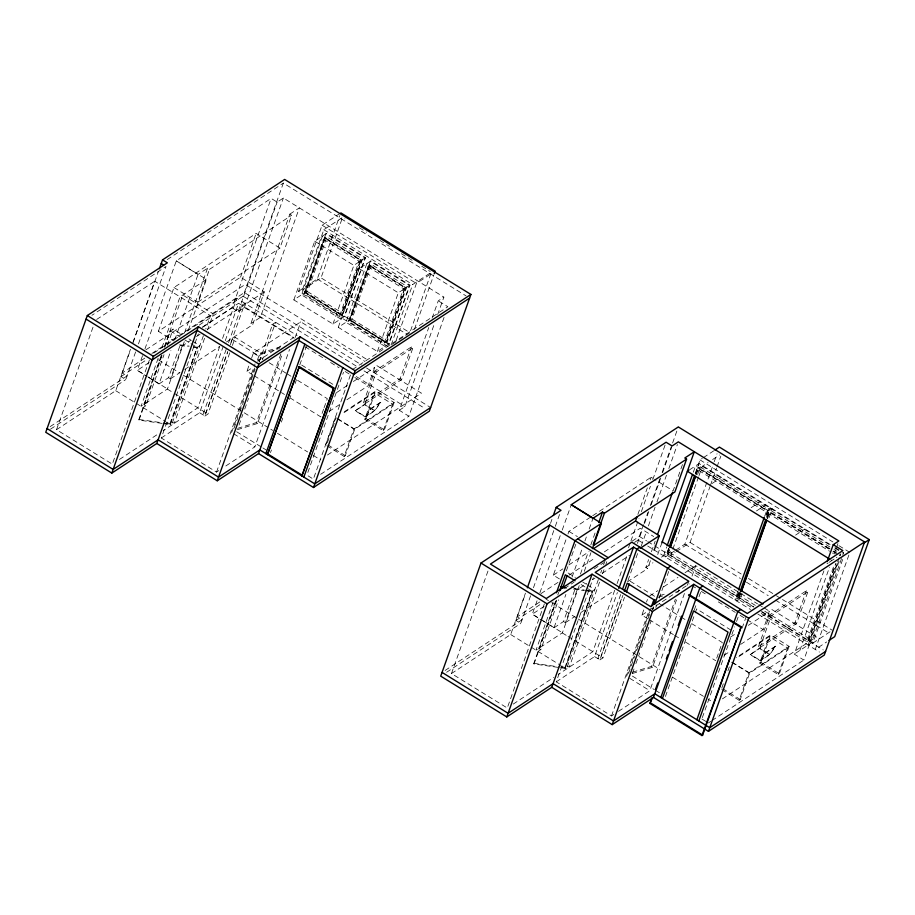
<?xml version="1.0" encoding="UTF-8"?>
<svg xmlns="http://www.w3.org/2000/svg" width="915" height="915" viewBox="0 0 915 915"><rect width="100%" height="100%" fill="white"/><g stroke="black" fill="none" stroke-linecap="round" stroke-linejoin="round"><path stroke-width="0.69" stroke-dasharray="4.58 3.43" d="M149.397 360.03L112.316 464.157L56.501 429.695L93.582 325.568M56.501 429.695L115.725 390.694L130.468 349.301M132.847 342.633L154.715 281.225L210.519 315.675L205.772 329.023M135.626 351.92L125.767 379.599L120.963 376.625L130.342 350.285M133.201 342.267L158.386 271.515M138.474 343.903L166.05 266.471L91.912 315.298M142.546 355.638L137.319 370.323L146.972 376.374M144.925 348.958L176.298 260.855L271.126 198.395L277.154 202.124L283.387 198.017L443.889 297.112L437.713 314.463M158.375 331.31L173.964 287.527L256.131 233.405L279.921 248.091L291.622 215.254L289.826 214.144L250.847 323.613L252.643 324.722L264.332 291.885L240.542 277.199L158.375 331.31L174.182 341.078M158.158 358.257L141.047 406.317L167.456 388.921L184.567 340.86M161.955 347.574L180.026 296.849L206.435 279.452L176.298 260.855L198.017 274.477L207.545 268.198L209.444 269.376L291.622 215.254M160.914 356.438L143.804 404.499L145.84 405.757L164.025 354.677M164.243 347.094L182.783 295.03L213.275 313.856L207.579 329.88M162.138 423.393L139.034 420.122L138.851 419.47L161.749 355.146M164.62 347.082L170.362 330.944L173.129 329.125L182.851 335.13M139.034 420.122L162.012 355.592M165.363 346.179L166.13 342.839L168.852 343.228M167.376 345.264L173.129 329.125M148.173 377.129L159.038 383.945L170.922 350.571M174.731 339.888L198.017 274.477M159.038 383.945L168.566 377.666L180.266 344.829L182.154 345.996L190.492 340.506M184.51 332.888L207.545 268.198M168.566 377.666L170.464 378.844L182.154 345.996M173.964 287.527L197.754 302.213L209.444 269.376M188.364 330.189L206.435 279.452M218.845 470.573L216.523 472.094L161.269 437.988L198.349 333.861M192.573 341.135L199.859 345.641L197.102 347.448L169.813 424.08L172.569 422.261L174.296 423.325L204.72 337.887M163.488 423.588L170.281 424.549L197.388 347.265L190.594 346.305M170.281 424.549L197.388 347.265M203.393 335.702L171.54 425.143L166.85 422.25M240.542 277.199L256.131 233.405M202.512 327.387L232.147 307.863L271.126 198.395M219.737 346.396L197.869 407.804L163.408 430.496M222.585 338.39L236.848 298.336L297.123 335.542M161.269 437.988L199.607 412.745L222.894 347.323M225.273 340.654L238.586 303.277L293.841 337.383L257.824 361.105M199.207 325.1L243.07 296.208L283.353 183.092L465.987 295.842M232.147 307.863L238.175 311.592L277.154 202.124M226.177 349.347L202.878 414.769L205.909 412.768L227.778 351.36M228.556 342.679L241.869 305.301L244.9 303.3L230.157 344.681M199.607 412.745L204.937 416.039L227.435 352.847M230.306 344.783L232.227 339.408L235.258 337.406L261.93 353.876L279.452 348.489M238.175 311.592L244.397 307.486L283.387 198.017M204.937 416.039L207.968 414.038L229.997 352.195M232.387 345.481L235.258 337.406M252.975 375.013L246.913 371.273L249.235 364.753M251.556 358.245L253.409 353.03L300.76 321.84L364.982 361.494M216.523 472.094L255.033 363.964M231.621 432.509L254.599 367.979M257.47 359.915L258.899 355.878L261.93 353.876L260.844 352.961L257.973 361.025M234.046 428.243L237.866 417.48M239.787 412.105L243.619 401.353M245.529 395.978L249.36 385.226M251.27 379.839L255.102 369.088M259.059 361.951L261.93 353.876M259.3 361.654L272.601 324.276L275.632 322.274L262.331 359.664M239.032 425.075L242.841 414.392M244.74 409.051L248.537 398.38M250.447 393.038L254.244 382.356M293.829 299.891L314.726 241.205L326.415 233.508L365.531 257.664L344.635 316.35L332.957 324.047L293.829 299.891L305.519 292.194L326.415 233.508M388.051 346.556L298.553 291.302L322.091 225.193L339.648 213.641M389.939 344.292L302.316 290.181L323.841 229.711L342.565 217.381L344.966 218.868M237.603 428.346L256.475 422.536L280.882 353.979M237.34 429.684L257.55 423.462L281.969 354.906M304.009 293.875L323.453 239.273L326.929 236.985L362.523 258.956L343.079 313.571L339.602 315.858L304.009 293.875L307.486 291.588L326.929 236.985M225.822 465.975L254.862 446.852L289.563 349.404M295.19 337.475L300.76 321.84M298.553 291.302L317.276 278.972L339.865 215.505M302.316 290.181L321.028 277.851L342.565 217.381M299.788 364.879L306.445 346.19M270.485 452.628L271.423 449.974M281.351 422.112L282.769 418.132M289.38 399.558L290.798 395.577M295.053 383.637L296.471 379.656M332.957 324.047L353.853 265.35L365.531 257.664M339.602 315.858L359.046 261.244L362.523 258.956M338.276 327.33L359.172 268.644L370.861 260.947L409.977 285.103L389.081 343.788L377.403 351.486L338.276 327.33L349.965 319.632L370.861 260.947M348.455 321.314L367.899 266.711L371.376 264.424L406.969 286.406L387.525 341.009L384.048 343.297L348.455 321.314L351.932 319.026L371.376 264.424M323.613 409.085L320.833 416.908L290.535 398.208M324.082 407.781L327.33 398.666L297.032 379.965M307.84 472.437L343.491 372.313M350.445 374.978L313.365 479.117L306.88 475.114M335.405 417.629L325.66 444.999L326.815 444.244L336.228 417.789M355.237 410.766L364.662 404.361L374.875 410.663L364.57 404.624L355.237 410.766L365.462 417.068L374.875 410.663L380.766 402.337L371.204 408.25L365.462 417.068M377.403 351.486L398.3 292.8L409.977 285.103M346.876 399.752L368.185 385.718L374.681 367.475L372.256 365.977M384.048 343.297L403.492 288.694L406.969 286.406M326.815 445.708L344.143 456.402L353.888 429.032L394.136 402.531L375.665 391.117L342.507 412.951M363.438 402.817L374.75 371.044L411.418 346.899L412.928 347.837L401.616 379.611L364.959 403.755L363.438 402.817L400.095 378.673L411.418 346.899M344.143 456.402L345.287 455.647L354.711 429.192L392.672 404.19L374.189 392.787L342.164 413.877M364.959 403.755L376.271 371.982L412.928 347.837M391.14 345.024L412.676 284.554L431.4 272.224L410.343 331.356M394.136 402.531L384.392 429.89L383.248 430.645L364.765 419.242L374.189 392.787M364.765 419.242L365.92 418.487L375.665 391.117M396.184 340.288L416.428 283.444L432.818 272.647M414.438 329.286L433.744 275.072M383.248 430.645L392.672 404.19M444.061 317.413L408.879 416.211L399.295 410.286L428.758 327.513M432.086 318.168L438.274 300.818L443.889 297.112M399.295 410.286L404.91 406.58L433.904 325.145M544.356 603.877L507.276 708.004L451.472 673.543L488.553 569.416M451.472 673.543L510.696 634.541L525.439 593.16M530.597 595.768L520.738 623.447L515.934 620.473L525.313 594.132M550.51 523.38L551.928 519.377M533.445 587.75L554.833 527.681M555.313 526.342L560.072 512.995M537.036 600.823L532.29 614.171L539.53 618.712M539.896 592.806L561.753 531.398M562.233 530.06L571.269 504.703M559.42 578.921L553.335 575.169L566.099 539.335M567.986 534.028L568.936 531.375L591.559 516.472M553.129 602.104L536.007 650.165L562.416 632.78L579.538 584.719M555.405 601.624L538.763 648.346L540.811 649.604L558.516 599.863M557.784 594.956L558.733 592.28M566.339 570.926L575.844 544.219M585.554 590.152L592.348 591.124L592.543 591.776L565.253 668.396L534.005 663.97L533.811 663.318L556.309 600.137M534.005 663.97L556.503 600.789M540.731 619.466L554.01 627.793L565.893 594.418M572.069 577.068L582.523 547.696M584.902 541.017L586.332 537.014M589.18 529.007L592.989 518.325M554.01 627.793L563.537 621.514L575.226 588.677M580.43 574.082L588.459 551.528M590.827 544.894L595.962 530.437M563.537 621.514L565.436 622.692L577.125 589.855L586.652 583.576M584.285 571.36L590.941 552.671M613.816 714.421L611.495 715.953L556.24 681.835L593.32 577.708M587.533 584.982L594.83 589.489L592.074 591.307L564.784 667.927L567.54 666.12L569.267 667.184L600.16 580.407M565.253 668.396L592.348 591.124M598.353 579.55L566.511 668.991L561.81 666.097M600.732 572.882L601.681 570.205M603.591 564.864L605.49 559.523M602.539 573.728L603.969 569.725M605.867 564.383L606.817 561.719M637.869 514.413L647.328 487.867M650.165 479.906L651.103 477.253L653.424 478.682M628.536 547.708L630.435 542.378M630.915 541.04L638.99 518.347M641.369 511.668L650.405 486.3M652.784 479.632L666.086 442.242M614.708 590.244L592.84 651.652L558.379 674.355M617.087 583.564L627.541 554.204M556.24 681.835L594.567 656.593L617.385 592.508M634.484 542.401L638.041 540.056L643.611 524.398M644.091 523.06L647.889 512.377M650.268 505.698L660.253 477.664M662.151 472.323L672.136 444.29M672.617 442.963L678.312 426.939M637.412 543.418L642.639 528.733M644.549 523.403L648.827 511.382M651.206 504.714L660.71 478.007M662.609 472.666L671.644 447.309M620.667 594.533L597.85 658.617L600.88 656.615L622.269 596.546M627.976 580.522L637.961 552.488M594.567 656.593L599.908 659.887L622.886 595.356M641.266 545.992L646.505 531.306M648.403 525.965L655.06 507.276M656.959 501.935L666.463 475.24M668.842 468.56L677.397 444.53M599.908 659.887L602.939 657.885L624.476 597.392M650.416 560.689L647.603 568.57L645.818 567.472L648.621 559.58M651.434 551.699L655.174 541.2M682.464 464.568L673.108 490.84L654.58 479.403M657.713 554.524L661.522 543.842M647.934 618.86L641.873 615.12L643.737 609.905M646.516 602.093L647.443 599.485M663.547 555.794L666.635 547.113M693.307 472.209L695.572 465.861L830.454 549.137M668.568 548.508L665.422 556.961L674.561 550.944M695.343 473.307L699.986 459.89L702.274 458.381M669.025 547.879L667.024 553.506L661.179 557.349M695.446 473.684L699.049 463.573L830.477 544.711M667.71 553.941L669.151 549.869M695.938 474.668L698.191 468.32L767.571 511.142L766.118 515.202M669.483 549.652L668.042 553.712L753.583 606.531M696.269 474.45L698.534 468.091L767.902 510.925L766.45 514.985M611.495 715.953L648.575 611.815M669.78 552.568L739.148 595.402L735.671 597.689L666.303 554.856L669.78 552.568L670.501 550.544M697.596 474.45L700.261 466.947L769.641 509.781L766.164 512.068L696.795 469.235L700.261 466.947M626.581 676.357L651 607.789M628.525 673.44L634.758 655.963M636.668 650.576L640.5 639.825M642.41 634.45L646.242 623.698M648.152 618.311L649.593 614.285M698.557 476.909L670.661 555.256L675.236 552.248M699.037 475.583L702.343 466.284L708.061 462.521M652.589 609.825L653.55 607.137M652.83 609.516L653.79 606.839M634.004 668.922L631.625 675.602L654.305 689.601M635.902 663.581L639.699 652.91M641.609 647.568L645.407 636.886M647.305 631.544L651.114 620.862M655.872 607.514L656.821 604.849M659.189 598.17L668.705 571.475M675.705 550.19L684.843 544.162L713.734 463.047M714.203 461.72L717.04 453.737M676.368 551.493L690.082 542.458L709.949 486.688M710.417 485.362L716.571 468.091M717.04 466.764L720.826 456.139M632.574 672.193L651.434 666.394L675.373 599.176M677.763 592.451L678.724 589.763L679.811 590.69L675.762 591.925M632.311 673.532L652.521 667.31L677.42 597.404M618.46 711.355L649.822 690.699L685.003 591.913M687.382 585.245L688.801 581.231M692.014 576.118L695.732 565.687L757.529 603.843M694.279 610.065L696.178 604.724M699.037 596.706L700.936 591.365M665.445 696.487L694.748 614.217M695.217 612.89L696.635 608.91L731.085 630.183M737.993 591.17L734.905 599.851L738.382 597.564L740.601 591.342M764.665 516.266L766.93 509.918L770.407 507.631L766.564 518.416M737.078 596.763L738.531 592.703M737.41 596.546L738.863 592.485M739.812 592.291L736.724 600.972L740.201 598.685L742.054 593.48M766.484 517.387L768.749 511.039L772.226 508.751L768.783 518.393M716.72 658.148L722.29 642.513L690.791 623.058M738.897 597.884L740.338 593.824M767.125 518.622L769.389 512.263L828.944 549.034M739.229 597.667L740.67 593.606M767.456 518.393L769.721 512.045L829.276 548.817M702.331 717.623L734.654 626.844M736.552 621.502L738.451 616.161M742.088 628.182L746.846 614.823M721.775 688.091L723.662 682.796M727.905 670.889L729.312 666.921M750.208 654.614L759.622 648.209L769.847 654.522L759.53 648.472L750.208 654.614L760.434 660.927L769.847 654.522L775.737 646.184L766.175 652.109L760.434 660.927M740.658 644.389L763.144 629.577L769.641 611.323L763.59 607.583M721.786 689.555L739.114 700.25L748.859 672.891L789.107 646.379L770.624 634.964L736.301 657.576M758.409 646.676L769.721 614.891L806.378 590.747L807.899 591.685L796.588 623.47L759.93 647.614L758.409 646.676L795.066 622.532L806.378 590.747M739.114 700.25L740.258 699.495L749.682 673.04L787.632 648.049L769.16 636.634L737.135 657.725M759.93 647.614L771.242 615.829L807.899 591.685M789.107 646.379L779.363 673.749L778.219 674.504L759.736 663.089L769.16 636.634M759.736 663.089L760.88 662.334L770.624 634.964M778.219 674.504L787.632 648.049M839.032 561.261L803.85 660.058L794.254 654.134L823.889 570.914M799.882 650.428L829.516 567.209M834.217 553.987L836.07 548.771M836.539 547.467L837.934 543.567M761.269 613.496L806.858 641.644L834.274 564.658M808.265 640.717L835.681 563.731M808.597 640.5L836.013 563.514M808.082 645.029L840.107 555.096L839.467 554.696M806.858 641.644L810.335 639.356L837.751 562.37M840.107 555.76L840.828 553.735M835.075 547.559L843.584 552.809L811.559 642.742L794.254 654.134M761.84 611.552L812.897 643.073L842.692 559.408M848.88 555.05L815.254 649.467L826.68 641.941M380.766 402.337L371.444 408.479L365.554 416.805L355.34 410.503M365.314 416.588L374.635 410.446L380.526 402.12M775.737 646.184L766.415 652.326L760.525 660.653L750.3 654.351M760.285 660.436L769.606 654.294L775.497 645.967M167.171 259.608L283.353 183.092M96.67 319.449L154.715 281.225M289.826 214.144L299.354 207.877L260.375 317.345L250.847 323.613M197.754 302.213L279.921 248.091M145.965 349.793L245.277 284.393L368.047 360.201M144.787 358.142L122.267 372.977L127.071 375.951L47.145 428.586M151.901 353.453L244.374 292.56L361.688 364.994M153.674 353.121L236.848 298.336M120.963 376.625L147.041 359.446M202.57 326.987L238.586 303.277M149.168 362.512L137.319 370.323L146.96 376.271M50.462 429.192L125.767 379.599M196.451 336.583L200.019 334.238M207.167 329.526L264.332 291.885M170.464 378.844L179.992 372.565M184.761 369.431L219.291 346.682M226.44 341.981L252.643 324.722M143.083 407.575L145.84 405.757M246.913 371.273L252.826 367.373M119.442 459.456L157.472 434.419M352.424 369.591L447.87 306.731L438.274 300.818M392.306 344.257L409.863 332.694L321.028 277.851M336.8 392.421L347.448 385.409M353.373 381.509L374.681 367.475M329.114 411.453L340.952 403.652M327.433 455.018L421.392 393.141L374.773 364.353M320.593 474.347L408.879 416.211M592.748 515.694L651.103 477.253M703.418 457.626L713.7 450.855M689.555 469.818L699.049 463.573M712.625 459.513L719.487 454.995M553.335 575.169L562.862 568.89M568.821 564.967L589.066 551.631M540.937 593.652L558.001 582.398M568.97 575.18L595.505 557.704M604.346 551.882L640.237 528.241L653.71 536.556M712.03 483.509L721.375 477.356M539.759 601.99L517.227 616.824L522.042 619.798L442.117 672.433M632.219 541.097L639.333 536.407L646.596 540.891M515.934 620.473L542.012 603.294M564.532 588.459L574.025 582.215M594.178 568.947L603.66 562.702M544.139 606.359L532.29 614.171L541.932 620.118M446.6 672.273L520.738 623.447M592.611 579.653L594.99 578.086M602.139 573.373L629.531 555.336M645.818 567.472L652.955 562.759M565.436 622.692L574.963 616.413M580.911 612.49L614.262 590.53M627.358 581.906L647.603 568.57M751.158 507.665L760.502 501.512M538.043 651.423L540.811 649.604M756.476 510.947L765.821 504.794M649.558 596.1L657.851 590.644M663.764 586.744L677.969 577.388M685.072 572.71L695.732 565.687M641.873 615.12L647.797 611.22M648.975 610.442L689.235 583.93M513.224 704.093L553.621 677.477M795.604 535.103L804.948 528.95M826.988 563.731L828.041 563.045M829.093 562.348L830.145 561.65M830.5 561.421L831.552 560.723M834.091 559.054L831.907 560.495L830.568 559.671M836.287 557.612L837.008 557.132M839.204 555.691L840.759 554.662M842.852 553.289L843.584 552.809M730.582 637.057L736.495 633.157M748.333 625.357L769.641 611.323M724.085 655.3L729.998 651.4M722.404 698.877L816.363 636.989L769.732 608.201M812.897 643.073L830.042 631.785M708.404 722.919L710.795 721.34M711.984 720.562L803.85 660.058M260.844 352.961L283.753 345.916M659.864 595.562L665.251 593.904M658.251 597.312L663.638 595.654M179.717 344.772L189.233 346.11M166.324 343.491L169.035 343.88M179.912 345.424L188.055 346.579M193.5 347.345L197.571 347.917M138.851 419.47L161.944 422.741M163.305 422.936L170.099 423.897M574.689 588.62L584.193 589.969M564.006 587.727L566.728 588.116M573.522 589.077L584.388 590.621M585.749 590.804L592.543 591.776M533.811 663.318L556.915 666.589M558.276 666.783L565.07 667.744M359.366 227.755L366.572 232.204M379.782 240.359L389.378 246.284M401.388 253.695L412.185 260.363M421.792 266.299L430.199 271.481M322.091 225.193L416.428 283.444M699.986 459.89L832.902 541.954M838.952 545.683L849.818 552.397M323.841 229.711L412.676 284.554M702.343 466.284L829.996 545.088M834.857 548.096L839.718 551.093M829.939 547.01L771.459 510.902L767.982 513.189L829.608 551.242M834.068 549.56L836.87 551.288M833.599 551.082L836.39 552.797M833.302 551.299L835.99 552.969M832.97 551.516L836.493 553.701M832.49 553.026L833.393 553.575M323.453 239.273L359.046 261.244M367.899 266.711L403.492 288.694M314.726 241.205L353.853 265.35M359.172 268.644L398.3 292.8M317.276 278.972L406.775 334.227M307.486 291.588L343.079 313.571M351.932 319.026L387.525 341.009M690.082 542.458L741.15 573.991M748.436 578.486L775.188 595.002M776.4 595.757L781.261 598.753M782.485 599.508L832.33 630.275M684.843 544.162L740.429 578.486M746.468 582.215L768.223 595.642M775.474 600.114L829.848 633.695M400.095 378.673L401.616 379.611M795.066 622.532L796.588 623.47M758.741 604.598L762.378 606.839M755.321 605.387L740.967 596.523L737.49 598.81L751.844 607.674M764.746 611.209L810.335 639.356M374.75 371.044L376.271 371.982M769.721 614.891L771.242 615.829M366.526 367.979L430.633 407.552M647.797 541.634L754.246 607.354M761.497 611.826L823.26 649.959M243.07 296.208L357.971 367.144M364.021 370.884L424.503 408.216M638.041 540.056L642.879 543.041M647.717 546.026L652.555 549.023M653.756 549.766L750.517 609.504M757.78 613.988L819.463 652.075M244.397 307.486L294.253 338.264M356.267 376.545L404.91 406.58M305.164 346.819L325.763 359.538M330.612 362.534L339.099 367.761M345.161 371.513L349.999 374.498M354.848 377.495L368.185 385.718M691.649 585.428L696.498 588.425M701.348 591.422L707.409 595.162M718.309 601.887L735.271 612.364M740.121 615.36L763.144 629.577M301.664 365.062L334.936 385.592M568.936 531.375L577.445 536.636M630.229 581.265L655.689 596.98M365.92 418.487L384.392 429.89M760.88 662.334L779.363 673.749M232.227 339.408L258.899 355.878M253.409 353.03L263.097 359.012M269.159 362.752L286.12 373.228M287.333 373.972L290.97 376.225M659.28 603.614L679.879 616.333M681.092 617.076L685.941 620.073M337.383 418.498L354.711 429.192M732.355 662.346L749.682 673.04M337.715 419.059L353.888 429.032M731.531 662.186L748.859 672.891M254.176 375.756L284.474 394.468M649.147 619.615L673.383 634.575M674.595 635.319L679.445 638.315M685.507 642.056L715.793 660.756M188.925 338.882L191.349 340.38M568.089 572.984L575.386 577.479M582.672 581.986L586.321 584.239M170.362 330.944L180.083 336.949M184.944 339.945L189.805 342.953M191.029 343.697L197.102 347.448M581.128 584.548L592.074 591.307M571.578 586.424L577.125 589.855M327.97 444.953L345.287 455.647M722.93 688.801L740.258 699.495M158.432 359.824L179.512 372.851M183.217 375.127L241.228 410.949M244.225 412.802L267.889 427.408M270.771 429.192L272.693 430.37M277.428 433.298L307.623 451.941M313.296 455.441L320.261 459.742M546.072 599.153L548.474 600.64M551.745 602.653L577.251 618.403M578.188 618.986L636.2 654.797M639.196 656.65L659.944 669.46M672.399 677.146L703.418 696.304M708.267 699.289L710.623 700.753M148.161 377.014L167.456 388.921M543.133 620.873L562.416 632.78M167.285 389.035L173.152 392.661M174.319 393.381L207.968 414.038M236.653 431.754L261.724 447.229M262.914 447.961L267.695 450.912M562.256 632.883L566.945 635.788M568.112 636.508L602.939 657.885M655.495 690.345L660.275 693.284M701.851 718.961L706.174 721.626M233.622 433.744L254.862 446.852M629.772 678.324L649.822 690.699M115.725 390.694L135.02 402.6M136.221 403.343L165.672 421.529M510.696 634.541L560.643 665.377M651.434 666.394L652.521 667.31M256.475 422.536L257.55 423.462M322.412 236.139L301.515 294.836L340.643 318.992L361.539 260.295L322.412 236.139M325.889 233.851L304.992 292.548L344.12 316.704L365.016 258.007L325.889 233.851M324.859 238.346L305.416 292.949L341.009 314.932L360.453 260.317L324.859 238.346M325.191 238.129L305.747 292.731L341.341 314.714L360.785 260.1L325.191 238.129M366.858 263.577L345.962 322.274L385.089 346.43L405.986 287.733L366.858 263.577M370.335 261.29L349.438 319.987L388.566 344.143L409.463 285.446L370.335 261.29M369.305 265.785L349.862 320.399L385.455 342.37L404.899 287.767L369.305 265.785M369.637 265.567L350.193 320.17L385.787 342.153L405.231 287.55L369.637 265.567"/><path stroke-width="1.37" d="M162.538 259.86L167.353 262.822L87.325 315.526L45.75 432.292L111.824 473.089L156.808 443.466L198.383 326.701L258.819 364.01L300.12 336.812L355.066 370.735L470.916 294.436L284.645 179.443L162.538 259.86L159.336 268.85M111.824 473.089L153.411 356.324L198.383 326.701M156.808 443.466L217.244 480.775L258.819 364.01M217.244 480.775L258.545 453.577L300.12 336.812M265.853 453.646L304.832 344.177M299.319 366.606L267.454 454.629L299.319 366.606L333.781 387.88L301.904 475.903L333.781 387.88M303.849 477.104L342.839 367.636M258.545 453.577L313.49 487.501L355.066 370.735M434.213 273.757L435.151 271.115L340.815 212.863M470.916 294.436L429.341 411.201L313.49 487.501M556.206 507.356L561.021 510.33L480.993 563.034L440.721 676.151L506.796 716.937L551.779 687.314L592.062 574.197L652.487 611.506L693.787 584.308L748.733 618.231L864.583 541.943L678.312 426.939L556.206 507.356L553.358 515.362M527.337 587.819L549.675 525.073L605.49 559.523M506.796 716.937L547.078 603.82L592.062 574.197M556.457 592.76L574.986 540.696L601.395 523.3L571.269 504.703L666.086 442.242L672.113 445.971L678.347 441.865L838.861 540.959L833.233 544.665L827.206 561.593M559.591 590.93L565.333 574.792L575.055 580.796M560.335 590.038L561.101 586.687L563.823 587.075M562.828 587.773L567.128 575.672M598.776 522.557L602.516 512.045L604.415 513.224L686.582 459.101L684.797 458.003L694.325 451.724L661.751 543.213M593.183 544.745L604.415 513.224M592.371 548.668L601.395 523.3M593.835 548.497L635.513 521.047L636.932 517.067M618.814 588.505L633.546 547.124L688.801 581.231L650.474 606.485L595.219 572.367L633.546 547.124M622.566 589.191L636.829 549.149L639.86 547.147M624.316 591.319L627.198 583.255L653.87 599.725L651.48 606.451M626.398 592.016L629.268 583.953M657.508 534.623L672.628 492.167M654.156 550.178L659.303 535.732L635.513 521.047M686.582 459.101L674.893 491.938L593.915 545.283M667.104 545.809L692.483 474.542M669.38 546.221L694.531 475.594M669.974 547.582L695.125 476.955M670.306 547.364L695.457 476.738M653.424 603.523L654.854 599.497M654.74 604.175L667.573 568.124L670.604 566.133M551.779 687.314L612.215 724.623L652.487 611.506M689.201 594.647L741.23 626.764L702.651 735.111L701.965 735.557L649.936 703.441L651.835 698.088M649.936 703.441L652.532 697.642M655.38 689.613L657.771 682.922M666.337 658.846L667.767 654.831M669.197 650.817L672.536 641.461M678.244 625.402L681.583 616.047M612.215 724.623L653.504 697.424L693.787 584.308M660.824 697.493L699.803 588.025L702.834 586.035M662.414 698.477L693.604 610.9L728.054 632.174L696.875 719.75M738.462 589.866L764.311 517.272M740.281 590.987L765.718 519.537M741.161 591.536L766.312 520.909M741.493 591.319L766.644 520.692M698.82 720.951L737.799 611.483L740.83 609.493M701.965 735.557L741.23 626.764M653.504 697.424L708.45 731.36L748.733 618.231M864.583 541.943L824.301 655.06L708.45 731.36M714.844 450.1L719.407 447.092L869.25 539.598L834.686 636.68L828.967 640.443M86.124 319.118L152.107 359.972L197.091 330.349L257.527 367.658L298.816 340.46L353.773 374.384L469.612 298.084M47.145 428.586L113.128 469.441L158.112 439.818L218.548 477.127L259.837 449.928L314.783 483.852L430.633 407.552M549.675 525.073L490.451 564.075L546.266 598.536L631.819 542.183L747.315 613.496L842.829 550.59L833.233 544.665M602.516 512.045L592.989 518.325L571.269 504.703M688.823 470.299L687.359 471.259L829.15 558.802M442.117 672.433L508.088 713.288L553.072 683.665L613.508 720.974L654.808 693.776L709.754 727.711L825.605 651.411M640.248 548.279L659.303 535.732M863.531 543.361L869.25 539.598M561.284 587.338L564.006 587.727M662.197 541.794L763.007 604.049M161.246 263.509L163.648 264.995M688.515 595.093L740.544 627.21M577.754 538.878L608.246 557.715M298.633 367.052L333.094 388.326M87.325 315.526L153.411 356.324M480.993 563.034L547.078 603.82M268.141 454.172L302.591 475.445M650.622 702.983L702.651 735.111"/></g></svg>
